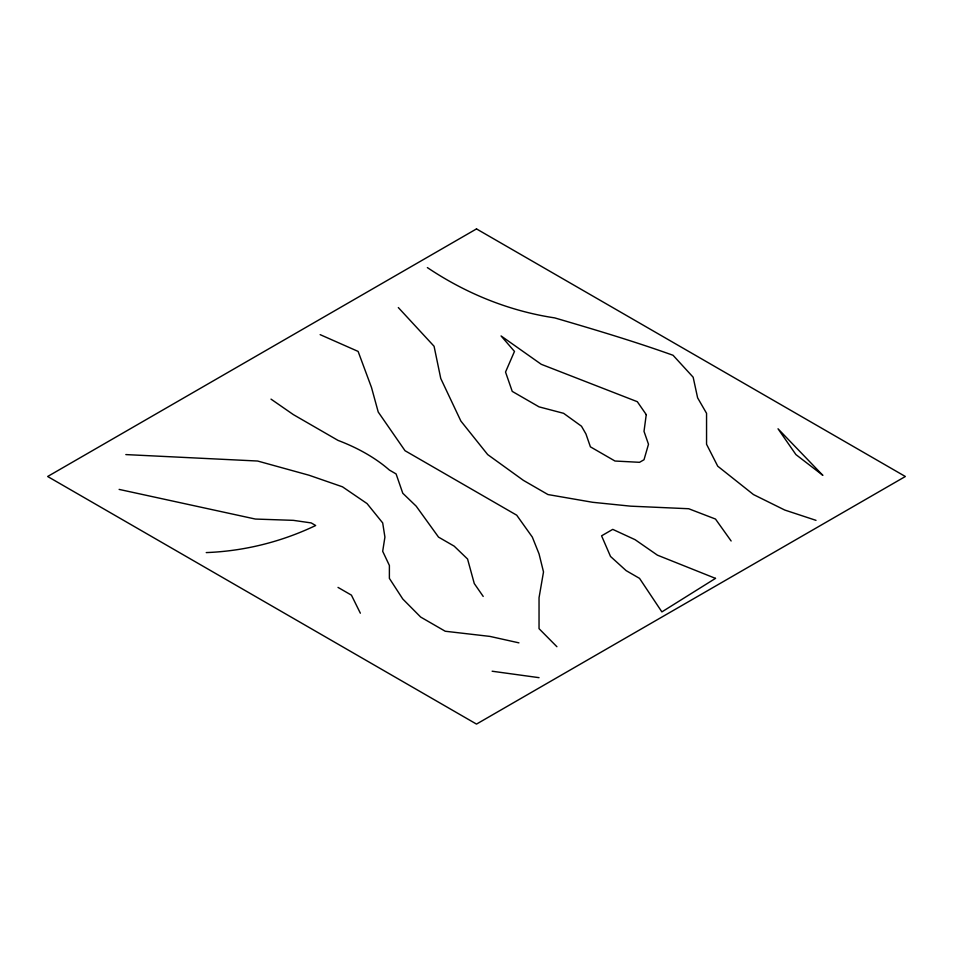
<?xml version="1.0" encoding="UTF-8"?>
<svg xmlns="http://www.w3.org/2000/svg" width="953" height="953" viewBox="0 0 953 953"><rect width="100%" height="100%" fill="white"/><g stroke="black" fill="none" stroke-linecap="round" stroke-linejoin="round"><path stroke-width="1.43" d="M206.241 552.585C244.159 551.168 281.445 541.864 315.681 525.508L311.214 522.923L293.345 520.35L255.38 519.051L119.125 489.401M125.832 454.581L257.608 461.026L308.975 475.213L342.484 486.816L367.048 503.577L382.689 522.923L384.917 537.111L382.689 551.299L389.396 565.474L389.384 578.376L402.785 599.008L420.666 617.056L445.23 631.243L489.902 636.401L518.932 642.858M492.129 671.222L539.041 677.666M816.006 520.35L784.736 510.034L753.466 494.559L717.728 466.184L706.554 444.265L706.554 413.316L697.62 397.842L693.153 377.209L673.056 355.278C634.09 341.317 594.386 329.512 554.67 317.885C508.938 311 465.707 293.333 427.361 267.59M320.148 334.646L358.114 351.419L371.515 387.526L378.222 412.018L405.025 450.709L516.705 515.192L532.334 537.111L539.041 553.872L543.508 571.931L539.041 597.722L539.041 628.67L556.909 646.718M338.017 587.405L351.419 595.137L360.353 613.196M271.009 399.128L293.345 414.603L338.017 440.393A179.045 103.365 0 0 1 389.384 470.055L396.091 473.927L402.785 493.261L416.187 506.162L438.523 537.111L454.164 546.14L467.566 559.03L474.272 583.534L483.207 596.423M398.318 307.569L434.068 346.261L440.762 378.496L460.871 421.047L487.674 454.581L523.411 480.372L547.975 494.559L592.647 502.291L630.612 506.162L688.697 508.735L715.489 519.051L731.13 540.982M646.253 414.603L644.014 431.364L648.493 444.265L644.014 459.739L639.546 462.312L614.983 461.026L590.407 446.838L585.94 433.949L581.473 426.205L563.604 413.316L539.041 406.86L512.237 391.385L505.531 372.051L514.477 351.419L501.075 335.944L541.268 364.308L637.319 401.701L646.253 414.603M715.5 578.376L661.882 611.897L639.546 578.376L626.145 570.633L610.516 556.457L601.581 535.824L612.743 529.368L635.091 539.684L657.415 555.158L715.5 578.376M476.5 228.911L47.65 476.5L476.5 724.089L905.35 476.5L476.5 228.911M822.713 475.213L795.91 454.581L778.029 428.79L822.713 475.213"/></g></svg>
